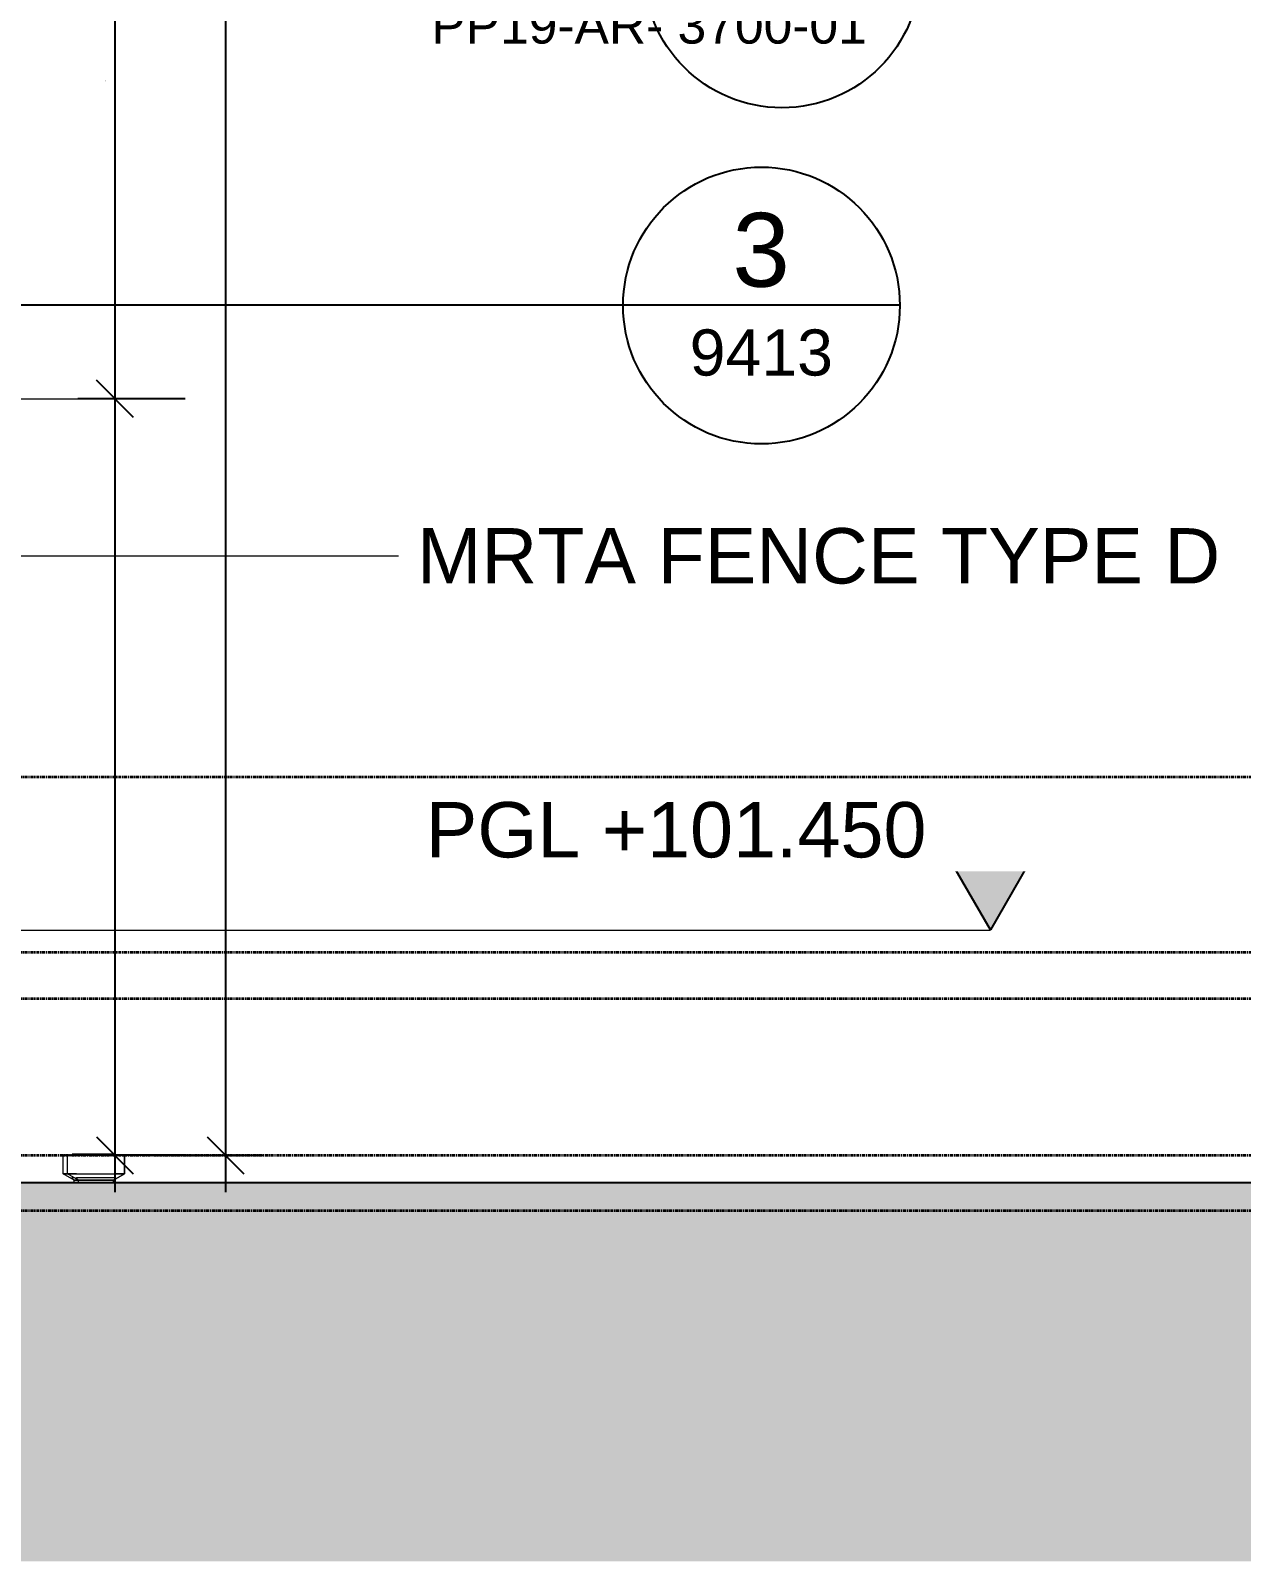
# Model space of a CAD drawing. Header units: millimetres. Extents: x -153298 to 620751, y -313239 to 250031.
# Drawn here: x 87289 to 93852, y -228646 to -220350 of the extents above; entities that cross this region are included whole.
import ezdxf

# ---------------------------------------------------------------- set-up
doc = ezdxf.new("R2010")
doc.units = ezdxf.units.MM
doc.linetypes.add('Centre', pattern=[31.75, 6.35, -4.7625, 15.875, -4.7625])
doc.linetypes.add('DPA_Hidden 50', pattern=[3, 2, -1])
for name, color, linetype, lineweight in [('A-ANNO-DIMS', 7, 'Continuous', 9), ('A-ANNO-NOTE', 7, 'Continuous', 35), ('A-ANNO-SYMB', 7, 'Continuous', 9), ('A-DETL', 7, 'Continuous', 70), ('A-DETL-GENF', 7, 'Continuous', 35), ('A-DETL-THIN', 7, 'Continuous', 25), ('A-FLOR-LEVL', 7, 'Continuous', 35), ('E-ELEC-FIXT', 7, 'Continuous', 35), ('G-ANNO-SPOR', 7, 'Continuous', 9), ('G-ANNO-TEXT', 7, 'Continuous', 9)]:
    doc.layers.add(name, color=color, linetype=linetype, lineweight=lineweight)
doc.styles.add('ARIAL', font='arial.ttf')
doc.styles.add('Arial_1', font='arial.ttf', dxfattribs={"height": 250})
doc.styles.add('Arial_2', font='arial.ttf', dxfattribs={"height": 3})
doc.styles.add('Arial_3', font='arial.ttf', dxfattribs={"height": 200})
doc.dimstyles.new('DPA-DIM-3_0_T-T', dxfattribs={"dimscale": 304.8, "dimtxt": 306.07782, "dimasz": 0.656168, "dimexe": 0.656168, "dimexo": 0.0625, "dimgap": 0.164042, "dimtad": 1, "dimdec": 0, "dimzin": 0, "dimdsep": 46, "dimtxsty": 'Arial_2', "dimblk1": 'OBLIQUE', "dimblk2": 'OBLIQUE', "dimsah": 1, "dimcen": 0.09, "dimdle": 0.656168, "dimclrd": 7, "dimclre": 7, "dimclrt": 7, "dimadec": 8, "dimazin": 0, "dimtfac": 1, "dimtdec": 4, "dimtix": 1, "dimtmove": 0, "dimatfit": 3, "dimfxl": 1.312336, "dimfxlon": 1, "dimtvp": 1, "dimtolj": 1, "dimtzin": 0, "dimarcsym": 2})
doc.dimstyles.new('DPA-DIM-3_0_T-T_1', dxfattribs={"dimscale": 304.8, "dimtxt": 306.07782, "dimasz": 0.656168, "dimexe": 0.656168, "dimexo": 0.0625, "dimgap": 0.164042, "dimtad": 1, "dimdec": 0, "dimzin": 0, "dimdsep": 46, "dimtxsty": 'Arial_2', "dimblk1": 'OBLIQUE', "dimblk2": 'OBLIQUE', "dimsah": 1, "dimcen": 0.09, "dimdle": 0.656168, "dimclrd": 7, "dimclre": 7, "dimclrt": 7, "dimadec": 8, "dimazin": 0, "dimtfac": 1, "dimtdec": 4, "dimtix": 1, "dimtmove": 1, "dimatfit": 3, "dimfxl": 1.312336, "dimfxlon": 1, "dimtvp": 1, "dimtolj": 1, "dimtzin": 0, "dimarcsym": 2})

# ---------------------------------------------------------------- blocks, each defined once
blk = doc.blocks.new('ACM_EARTH INSPECTION PIT - ACM_EARTH INSPECTION PIT-V168-2150-01 ENTRANCE 1 ELEVATION 4')
at = {"layer": 'E-ELEC-FIXT', "color": 7, "lineweight": 20}
for p, q in [((20185.5, 101450), (20135.9, 101450)), ((20135.9, 101450), (20445.9, 101450)), ((20135.9, 101350), (20135.9, 101450)), ((20135.9, 101350), (20135.9, 101450)), ((20395.5, 101455), (20185.5, 101455)), ((20185.5, 101455), (20395.5, 101455)), ((20185.5, 101450), (20185.5, 101455)), ((20185.5, 101450), (20185.5, 101455)), ((20290.9, 101455), (20275.5, 101455)), ((20275.5, 101455), (20290.9, 101455)), ((20290.9, 101455), (20306.4, 101455)), ((20306.4, 101455), (20290.9, 101455)), ((20395.5, 101455), (20395.5, 101450)), ((20395.5, 101450), (20395.5, 101455)), ((20445.9, 101450), (20395.5, 101450)), ((20445.9, 101450), (20445.9, 101350)), ((20445.9, 101350), (20445.9, 101450)), ((20185.5, 101350), (20135.9, 101350)), ((20135.9, 101350), (20445.9, 101350)), ((20196.5, 101315), (20135.9, 101350)), ((20196.5, 101315), (20135.9, 101350)), ((20185.5, 101321.4), (20185.5, 101329.8)), ((20185.5, 101329.8), (20395.5, 101329.8)), ((20196.5, 101315), (20185.5, 101321.4)), ((20196.5, 101315), (20185.5, 101321.4)), ((20196.5, 101315), (20385.3, 101315)), ((20196.5, 101300), (20196.5, 101315)), ((20196.5, 101300), (20196.5, 101315)), ((20385.3, 101315), (20196.5, 101315)), ((20196.5, 101315), (20385.3, 101315)), ((20196.5, 101300), (20196.5, 101315)), ((20196.5, 101300), (20196.5, 101315)), ((20385.3, 101315), (20196.5, 101315)), ((20385.3, 101315), (20445.9, 101350)), ((20445.9, 101350), (20385.3, 101315)), ((20385.3, 101315), (20395.5, 101320.9)), ((20395.5, 101320.9), (20385.3, 101315)), ((20385.3, 101300), (20385.3, 101315)), ((20385.3, 101315), (20385.3, 101300)), ((20385.3, 101300), (20385.3, 101315)), ((20385.3, 101315), (20385.3, 101300)), ((20445.9, 101350), (20395.5, 101350)), ((20395.5, 101329.8), (20395.5, 101320.9))]:
    blk.add_line(p, q, dxfattribs=at)
blk = doc.blocks.new('ACM_EARTH INSPECTION PIT - ACM_EARTH INSPECTION PIT-V179-2150-01 ENTRANCE 1 ELEVATION 4')
at = {"layer": 'E-ELEC-FIXT', "color": 7, "lineweight": 20}
for p, q in [((20161.6, 101450), (20112, 101450)), ((20112, 101450), (20185.5, 101450)), ((20112, 101350), (20112, 101450)), ((20112, 101350), (20112, 101450)), ((20371.6, 101455), (20161.6, 101455)), ((20161.6, 101455), (20371.6, 101455)), ((20161.6, 101450), (20161.6, 101455)), ((20161.6, 101450), (20161.6, 101455)), ((20267, 101455), (20251.6, 101455)), ((20251.6, 101455), (20267, 101455)), ((20267, 101455), (20282.5, 101455)), ((20282.5, 101455), (20267, 101455)), ((20422, 101450), (20395.5, 101450)), ((20395.5, 101450), (20422, 101450)), ((20161.6, 101350), (20112, 101350)), ((20112, 101350), (20185.5, 101350)), ((20172.6, 101315), (20112, 101350)), ((20172.6, 101315), (20112, 101350)), ((20161.6, 101321.4), (20161.6, 101329.8)), ((20161.6, 101329.8), (20170.9, 101329.8)), ((20172.6, 101315), (20161.6, 101321.4)), ((20172.6, 101315), (20161.6, 101321.4)), ((20172.6, 101315), (20361.4, 101315)), ((20172.6, 101300), (20172.6, 101315)), ((20172.6, 101300), (20172.6, 101315)), ((20361.4, 101315), (20172.6, 101315)), ((20172.6, 101315), (20361.4, 101315)), ((20172.6, 101300), (20172.6, 101315)), ((20172.6, 101300), (20172.6, 101315)), ((20361.4, 101315), (20172.6, 101315)), ((20422, 101350), (20395.5, 101350)), ((20395.5, 101350), (20422, 101350))]:
    blk.add_line(p, q, dxfattribs=at)
blk = doc.blocks.new('PPL-C-AECM-1-PP19-EE-M3-0001_rvt-3-2150-01 ENTRANCE 1 ELEVATION 4')
at = {"layer": 'E-ELEC-FIXT', "color": 7, "lineweight": 20}
for name in ['ACM_EARTH INSPECTION PIT - ACM_EARTH INSPECTION PIT-V179-2150-01 ENTRANCE 1 ELEVATION 4', 'ACM_EARTH INSPECTION PIT - ACM_EARTH INSPECTION PIT-V168-2150-01 ENTRANCE 1 ELEVATION 4']:
    blk.add_blockref(name, (0, 0), dxfattribs=at)
blk = doc.blocks.new('PPL-C-AECM-1-PP19-EE-M3-0001_rvt-4-2150-01 ENTRANCE 1 ELEVATION 4')
at = {"layer": 'E-ELEC-FIXT', "color": 7, "lineweight": 20}
for name in ['ACM_EARTH INSPECTION PIT - ACM_EARTH INSPECTION PIT-V179-2150-01 ENTRANCE 1 ELEVATION 4', 'ACM_EARTH INSPECTION PIT - ACM_EARTH INSPECTION PIT-V168-2150-01 ENTRANCE 1 ELEVATION 4']:
    blk.add_blockref(name, (0, 0), dxfattribs=at)
blk = doc.blocks.new('DPA_AN_Callout - DPA_AN_Callout-15536224-2150-01 ENTRANCE 1 ELEVATION 4')
at = {"layer": 'A-DETL-GENF', "color": 7, "lineweight": 25}
for p in [(18833, 104362.1), (23898.1, 106057.9)]:
    blk.add_line(p, (18833, 106057.9), dxfattribs=at)
at = {"layer": 'A-DETL-GENF', "color": 7, "linetype": 'DPA_Hidden 50', "lineweight": 50}
for p, q in [((18641.9, 104362.1), (18802.1, 104362.1)), ((18141.9, 101451.7), (18141.9, 103862.1)), ((19302.1, 103862.1), (19302.1, 101451.7)), ((18802.1, 100951.7), (18641.9, 100951.7))]:
    blk.add_line(p, q, dxfattribs=at)
for centre, start, end in [((18641.9, 103862.1), 90, 180), ((18802.1, 103862.1), 0, 90), ((18641.9, 101451.7), 180, 270), ((18802.1, 101451.7), 270, 0)]:
    blk.add_arc(centre, 500, start, end, dxfattribs=at)
blk = doc.blocks.new('Spot Elevations - Section Scale 100-10802364-2150-01 ENTRANCE 1 ELEVATION 4')
at = {"layer": 'G-ANNO-SPOR'}
blk.add_hatch(color=7, dxfattribs=at).paths.add_polyline_path([(24937.3, 103019.9), (25138.8, 102670.8), (25340.4, 103019.9)])
at = {"layer": 'G-ANNO-SPOR', "color": 7, "lineweight": 25}
for p, q in [((24937.3, 103019.9), (25340.4, 103019.9)), ((25138.8, 102670.8), (24937.3, 103019.9)), ((25340.4, 103019.9), (25138.8, 102670.8))]:
    blk.add_line(p, q, dxfattribs=at)
blk = doc.blocks.new('_Oblique')
at = {"color": 7, "linetype": 'ByBlock', "lineweight": -2}
blk.add_line((-0.5, -0.5), (0.5, 0.5), dxfattribs=at)
blk = doc.blocks.new('*D4606')
at = {"layer": 'A-ANNO-DIMS', "color": 7, "lineweight": -2, "transparency": 16777216}
for p, q in [((88345.6, -209395.2), (88345.6, -226645.2)), ((88726.6, -209595.2), (88145.6, -209595.2)), ((87964.7, -226445.2), (88545.6, -226445.2))]:
    blk.add_line(p, q, dxfattribs=at)
at = {"layer": 'DEFPOINTS', "color": 7, "transparency": 16777216}
for p in [(88745.6, -209595.2), (87945.6, -226445.2), (88345.6, -226445.2)]:
    blk.add_point(p, dxfattribs=at)
at = {"layer": 'A-ANNO-DIMS', "color": 7, "lineweight": -2, "transparency": 16777216, "xscale": 200, "yscale": 200, "zscale": 200}
for p, rotation in [((88345.6, -209595.2), 90), ((88345.6, -226445.2), 270)]:
    blk.add_blockref('_Oblique', p, dxfattribs=dict(at, rotation=rotation))
at = {"layer": 'A-ANNO-DIMS', "color": 7, "transparency": 16777216, "insert": (88294.1, -218020.2), "char_height": 3, "width": 1384.414, "attachment_point": 5, "rotation": 90, "style": 'Arial_2'}
blk.add_mtext('\\A1;16850', dxfattribs=at)
blk = doc.blocks.new('*D4613')
at = {"layer": 'A-ANNO-DIMS', "color": 7, "lineweight": -2, "transparency": 16777216}
for p, q in [((86389.6, -227133.8), (86389.6, -227714.7)), ((86689.6, -227133.8), (86689.6, -227714.7)), ((86189.6, -227514.7), (86889.6, -227514.7)), ((87194.7, -227514.7), (86689.6, -227514.7))]:
    blk.add_line(p, q, dxfattribs=at)
at = {"layer": 'DEFPOINTS', "color": 7, "transparency": 16777216}
for p in [(86389.6, -227114.7), (86689.6, -227114.7), (86689.6, -227514.7)]:
    blk.add_point(p, dxfattribs=at)
at = {"layer": 'A-ANNO-DIMS', "color": 7, "lineweight": -2, "transparency": 16777216, "xscale": 200, "yscale": 200, "zscale": 200, "rotation": 180}
blk.add_blockref('_Oblique', (86389.6, -227514.7), dxfattribs=at)
at = {"layer": 'A-ANNO-DIMS', "color": 7, "lineweight": -2, "transparency": 16777216, "xscale": 200, "yscale": 200, "zscale": 200}
blk.add_blockref('_Oblique', (86689.6, -227514.7), dxfattribs=at)
at = {"layer": 'A-ANNO-DIMS', "color": 7, "transparency": 16777216, "insert": (86726.1, -227460.7), "char_height": 3, "width": 830.648, "attachment_point": 1, "line_spacing_factor": 0.941778, "style": 'Arial_2'}
blk.add_mtext('\\A1;300', dxfattribs=at)
blk = doc.blocks.new('*D4636')
at = {"layer": 'A-ANNO-DIMS', "color": 7, "lineweight": -2, "transparency": 16777216}
for p, q in [((87745.6, -218703.2), (87745.6, -222545.2)), ((88126.6, -218903.2), (87545.6, -218903.2)), ((88126.6, -222345.2), (87545.6, -222345.2))]:
    blk.add_line(p, q, dxfattribs=at)
at = {"layer": 'DEFPOINTS', "color": 7, "transparency": 16777216}
for p in [(88145.6, -218903.2), (87745.6, -222345.2), (88145.6, -222345.2)]:
    blk.add_point(p, dxfattribs=at)
at = {"layer": 'A-ANNO-DIMS', "color": 7, "lineweight": -2, "transparency": 16777216, "xscale": 200, "yscale": 200, "zscale": 200}
for p, rotation in [((87745.6, -218903.2), 90), ((87745.6, -222345.2), 270)]:
    blk.add_blockref('_Oblique', p, dxfattribs=dict(at, rotation=rotation))
at = {"layer": 'A-ANNO-DIMS', "color": 7, "transparency": 16777216, "insert": (87694.1, -220624.2), "char_height": 3, "width": 1107.531, "attachment_point": 5, "rotation": 90, "style": 'Arial_2'}
blk.add_mtext('\\A1;3442', dxfattribs=at)
blk = doc.blocks.new('*D4637')
at = {"layer": 'A-ANNO-DIMS', "color": 7, "lineweight": -2, "transparency": 16777216}
for p, q in [((87745.6, -222145.2), (87745.6, -226645.2)), ((88126.6, -222345.2), (87545.6, -222345.2)), ((88126.6, -226445.2), (87545.6, -226445.2))]:
    blk.add_line(p, q, dxfattribs=at)
at = {"layer": 'DEFPOINTS', "color": 7, "transparency": 16777216}
for p in [(88145.6, -222345.2), (87745.6, -226445.2), (88145.6, -226445.2)]:
    blk.add_point(p, dxfattribs=at)
at = {"layer": 'A-ANNO-DIMS', "color": 7, "lineweight": -2, "transparency": 16777216, "xscale": 200, "yscale": 200, "zscale": 200}
for p, rotation in [((87745.6, -222345.2), 90), ((87745.6, -226445.2), 270)]:
    blk.add_blockref('_Oblique', p, dxfattribs=dict(at, rotation=rotation))
at = {"layer": 'A-ANNO-DIMS', "color": 7, "transparency": 16777216, "insert": (87694.1, -224395.2), "char_height": 3, "width": 1107.531, "attachment_point": 5, "rotation": 90, "style": 'Arial_2'}
blk.add_mtext('\\A1;4100', dxfattribs=at)
blk = doc.blocks.new('Section - Detail Callout-11759576-2150-01 ENTRANCE 1 ELEVATION 4')
at = {"layer": 'A-ANNO-SYMB', "color": 7, "lineweight": 25}
blk.add_line((23259.3, 107877), (24759.3, 107877), dxfattribs=at)
blk.add_circle((24009.3, 107877), 750, dxfattribs=at)

msp = doc.modelspace()

# ---------------------------------------------------------------- hatches: boundary and pattern name
at = {"layer": 'A-DETL-GENF', "lineweight": 9}
h = msp.add_hatch(dxfattribs=at)
h.set_pattern_fill('FP_13', style=0, pattern_type=2)
h.set_pattern_definition([(45, (67238.43, -327895.2), (0, 449.0128), [317.5, -317.5]), (45, (67154.24, -327811), (0, 449.0128), [317.5, -317.5]), (45, (67070.05, -327726.82), (0, 449.0128), [317.5, -317.5]), (135, (67070.05, -327670.7), (-449.0128, 3e-14), [317.5, -317.5]), (135, (67154.24, -327586.5), (-449.0128, 3e-14), [317.5, -317.5]), (135, (67238.43, -327502.3), (-449.0128, 3e-14), [317.5, -317.5])])
h.paths.add_polyline_path([(60826.1637, -228646.2825), (100801.9779, -228646.2825), (100801.9779, -226595.1981), (74524.6534, -226595.1981), (74524.6534, -226745.1981), (61790.1108, -226745.1981), (61790.1108, -226595.1981), (60826.1637, -226595.1981), (60826.1637, -227395.3646)])

# ---------------------------------------------------------------- linework, layer by layer
at = {"layer": 'A-ANNO-NOTE', "color": 7, "lineweight": 25}
msp.add_line((90500.7186, -221837.2833), (92000.7083, -221837.2833), dxfattribs=at)
msp.add_circle((91250.7134, -221840.0657), 750, dxfattribs=at)
at = {"layer": 'A-DETL', "color": 7, "linetype": 'DPA_Hidden 50', "lineweight": 9}
msp.add_line((85584.6466, -222345.1981), (88099.2398, -222345.1981), dxfattribs=at)
at = {"layer": 'A-DETL-THIN', "color": 7}
msp.add_line((100801.9779, -226595.1981), (74524.6534, -226595.1981), dxfattribs=at)
at = {"layer": 'A-FLOR-LEVL', "color": 7, "linetype": 'Centre'}
for p, q in [((60861.2198, -224395.1981), (102094.1634, -224395.1981)), ((60861.2198, -225345.1981), (102094.1634, -225345.1981)), ((60861.2198, -225595.1981), (102094.1634, -225595.1981)), ((60861.2198, -226445.1981), (103364.1634, -226445.1981)), ((60861.2198, -226745.1981), (102094.1634, -226745.1981))]:
    msp.add_line(p, q, dxfattribs=at)
at = {"layer": 'G-ANNO-SPOR', "color": 7}
msp.add_line((86320.8529, -225225.3104), (92491.4696, -225225.3104), dxfattribs=at)
at = {"layer": 'G-ANNO-TEXT', "color": 7}
msp.add_line((86490.0504, -223196.5977), (89283.6621, -223196.5977), dxfattribs=at)

# ---------------------------------------------------------------- block references
at = {"color": 7, "lineweight": 5}
for name in ['PPL-C-AECM-1-PP19-EE-M3-0001_rvt-4-2150-01 ENTRANCE 1 ELEVATION 4', 'PPL-C-AECM-1-PP19-EE-M3-0001_rvt-3-2150-01 ENTRANCE 1 ELEVATION 4']:
    msp.add_blockref(name, (67352.626, -327895.1981), dxfattribs=at)
at = {"layer": 'A-ANNO-SYMB', "color": 7, "lineweight": 25}
msp.add_blockref('Section - Detail Callout-11759576-2150-01 ENTRANCE 1 ELEVATION 4', (67352.626, -327895.1981), dxfattribs=at)
at = {"layer": 'A-DETL-GENF', "color": 7}
msp.add_blockref('DPA_AN_Callout - DPA_AN_Callout-15536224-2150-01 ENTRANCE 1 ELEVATION 4', (67352.626, -327895.1981), dxfattribs=at)
at = {"layer": 'G-ANNO-SPOR', "color": 7, "lineweight": 25}
msp.add_blockref('Spot Elevations - Section Scale 100-10802364-2150-01 ENTRANCE 1 ELEVATION 4', (67352.626, -327895.1981), dxfattribs=at)

# ---------------------------------------------------------------- texts
at = {"layer": 'A-ANNO-NOTE', "color": 7, "lineweight": 9, "attachment_point": 1}
for s, insert, char_height, width, style in [('3', (91093.4144, -221338.1041), 400, 376.793125, 'ARIAL'), ('9413', (90861.4275, -221969.7406), 250, 929.9575, 'Arial_1')]:
    msp.add_mtext(s, dxfattribs=dict(at, insert=insert, char_height=char_height, width=width, style=style))
at = {"layer": 'A-ANNO-SYMB', "color": 7, "insert": (89460.8371, -220220.6399), "char_height": 200, "width": 2918.1425, "attachment_point": 1, "style": 'Arial_3'}
msp.add_mtext('PP19-AR- 3700-01', dxfattribs=at)
at = {"layer": 'G-ANNO-TEXT', "color": 7, "insert": (89383.6621, -223046.5977), "char_height": 300, "width": 5347.255625, "attachment_point": 1, "style": 'Arial_2'}
msp.add_mtext('MRTA FENCE TYPE D', dxfattribs=at)

# ---------------------------------------------------------------- dimensions: what is measured, and where the dimension line sits
at = {"layer": 'A-ANNO-DIMS', "color": 7}
for base, p1, p2, override, picture, middle in [((88345.6428, -226445.1981), (88745.6428, -209595.1981), (87945.6428, -226445.1981), {"dimpost": '<>', "dimclrd": 7, "dimclre": 7, "dimclrt": 7, "dimfxl": 16868.980408}, '*D4606', (88294.1111, -218020.1981)), ((87745.6428, -222345.1981), (88145.6428, -218903.1981), (88145.6428, -222345.1981), {"dimpost": '<>', "dimclrd": 7, "dimclre": 7, "dimclrt": 7, "dimfxl": 3442}, '*D4636', (87694.1101, -220624.1981)), ((87745.6428, -226445.1981), (88145.6428, -222345.1981), (88145.6428, -226445.1981), {"dimpost": '<>', "dimclrd": 7, "dimclre": 7, "dimclrt": 7, "dimfxl": 4100}, '*D4637', (87694.1111, -224395.1981))]:
    dim = msp.add_linear_dim(base=base, p1=p1, p2=p2, angle=90, dimstyle='DPA-DIM-3_0_T-T', override=override, dxfattribs=at)
    dim.commit()
    dim.dimension.update_dxf_attribs({"geometry": picture, "text_midpoint": middle})
dim = msp.add_linear_dim(base=(86689.6466, -227514.7439), p1=(86389.6466, -227114.7439), p2=(86689.6466, -227114.7439), dimstyle='DPA-DIM-3_0_T-T_1', override={"dimpost": '<>', "dimclrd": 7, "dimclre": 7, "dimclrt": 7, "dimfxl": 300}, dxfattribs=at)
dim.commit()
dim.dimension.update_dxf_attribs({"geometry": '*D4613', "text_midpoint": (87141.4038, -227315.8915), "dimtype": 160})

# ---------------------------------------------------------------- next in the draw order: texts
at = {"layer": 'G-ANNO-SPOR', "color": 7, "insert": (89430.6581, -224531.0942), "char_height": 300, "width": 3246.629581, "attachment_point": 1, "line_spacing_factor": 0.941778, "style": 'Arial_2', "bg_fill": 3, "box_fill_scale": 1.25, "bg_fill_color": 256, "bg_fill_true_color": 13158600, "bg_fill_transparency": 0}
msp.add_mtext('PGL +101.450', dxfattribs=at)

doc.saveas('drawing.dxf')
